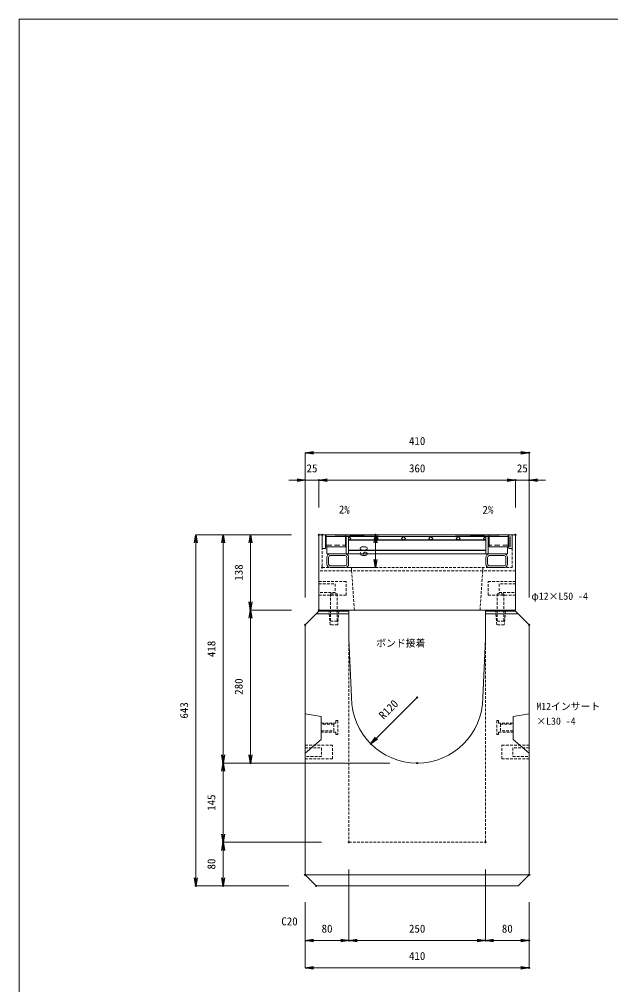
# Model space of a CAD drawing. Units: millimetres, scale not verified. Extents: x -1945 to 1945, y -1420 to 1420.
# Drawn here: x -1945 to -862, y -348 to 1420 of the extents above; entities that cross this region are included whole.
import ezdxf
from ezdxf.enums import TextEntityAlignment as Align

# ---------------------------------------------------------------- set-up
doc = ezdxf.new("R2010")
doc.units = ezdxf.units.MM
doc.header["$LTSCALE"] = 10
doc.header["$PDMODE"] = 32
doc.header["$PDSIZE"] = 2
doc.linetypes.add('USER1', pattern=[0.75, 0.5, -0.25])
doc.linetypes.add('USER2', pattern=[1.5, 1, -0.5])
doc.layers.add('0-0_0', color=7, linetype='Continuous')
doc.layers.add('0-2_DEFPOINTS', color=7, linetype='Continuous')
for name, color, linetype, lineweight in [('0-1_TITLE', 7, 'Continuous', 18), ('0-3_KIJUN', 7, 'USER1', 18), ('0-5_SUNPO', 3, 'Continuous', 18), ('0-6_10-GR', 5, 'Continuous', 18)]:
    doc.layers.add(name, color=color, linetype=linetype, lineweight=lineweight)
doc.styles.add('ＭＳ ゴシック', font='')
doc.styles.get('ＭＳ ゴシック').set_extended_font_data('MS Gothic')

# ---------------------------------------------------------------- blocks, each defined once
blk = doc.blocks.new('_OPEN')
at = {"layer": '0-0_0'}
blk.add_line((0, 0), (-1, 0), dxfattribs=at)
blk.add_lwpolyline([(-1, 0.1667), (0, 0), (-1, -0.1667)], dxfattribs=at)
blk = doc.blocks.new('D1')
at = {"layer": '0-2_DEFPOINTS'}
for p in [(603.34, 1333.08), (373.34, 1253.08), (543.34, 1253.08)]:
    blk.add_point(p, dxfattribs=at)
at = {"layer": '0-5_SUNPO'}
for p, q in [((553.34, 1333.08), (373.34, 1333.08)), ((373.34, 1318.08), (373.34, 1268.08)), ((493.34, 1253.08), (373.34, 1253.08))]:
    blk.add_line(p, q, dxfattribs=at)
at = {"layer": '0-5_SUNPO', "xscale": 15, "yscale": 15}
for p, rotation in [((373.34, 1333.08), 90), ((373.34, 1253.08), 270)]:
    blk.add_blockref('_OPEN', p, dxfattribs=dict(at, rotation=rotation))
at = {"layer": '0-5_SUNPO', "color": 7, "style": 'ＭＳ ゴシック'}
blk.add_text('80', height=14.66, rotation=90, dxfattribs=at).set_placement((363.34, 1283.08), align=Align.BOTTOM_LEFT)
blk = doc.blocks.new('D2')
at = {"layer": '0-2_DEFPOINTS'}
for p in [(548.33, 1896.08), (323.34, 1253.08), (543.34, 1253.08)]:
    blk.add_point(p, dxfattribs=at)
at = {"layer": '0-5_SUNPO'}
for p, q in [((498.33, 1896.08), (323.34, 1896.08)), ((323.34, 1881.08), (323.34, 1268.08)), ((493.34, 1253.08), (323.34, 1253.08))]:
    blk.add_line(p, q, dxfattribs=at)
at = {"layer": '0-5_SUNPO', "xscale": 15, "yscale": 15}
for p, rotation in [((323.34, 1896.08), 90), ((323.34, 1253.08), 270)]:
    blk.add_blockref('_OPEN', p, dxfattribs=dict(at, rotation=rotation))
at = {"layer": '0-5_SUNPO', "color": 7, "style": 'ＭＳ ゴシック'}
blk.add_text('643', height=14.66, rotation=90, dxfattribs=at).set_placement((313.34, 1559.58), align=Align.BOTTOM_LEFT)
blk = doc.blocks.new('D3')
at = {"layer": '0-2_DEFPOINTS'}
for p in [(603.34, 1333.08), (523.34, 1273.08), (603.34, 1153.08)]:
    blk.add_point(p, dxfattribs=at)
at = {"layer": '0-5_SUNPO'}
for p, q in [((603.34, 1283.08), (603.34, 1153.08)), ((523.34, 1223.08), (523.34, 1153.08)), ((538.34, 1153.08), (588.34, 1153.08))]:
    blk.add_line(p, q, dxfattribs=at)
at = {"layer": '0-5_SUNPO', "xscale": 15, "yscale": 15, "rotation": 180}
blk.add_blockref('_OPEN', (523.34, 1153.08), dxfattribs=at)
at = {"layer": '0-5_SUNPO', "xscale": 15, "yscale": 15}
blk.add_blockref('_OPEN', (603.34, 1153.08), dxfattribs=at)
at = {"layer": '0-5_SUNPO', "color": 7, "style": 'ＭＳ ゴシック'}
blk.add_text('80', height=14.66, dxfattribs=at).set_placement((553.34, 1163.08), align=Align.BOTTOM_LEFT)
blk = doc.blocks.new('D4')
at = {"layer": '0-2_DEFPOINTS'}
for p in [(603.34, 1333.08), (853.34, 1333.08), (853.34, 1153.08)]:
    blk.add_point(p, dxfattribs=at)
at = {"layer": '0-5_SUNPO'}
for p, q in [((603.34, 1283.08), (603.34, 1153.08)), ((853.34, 1283.08), (853.34, 1153.08)), ((618.34, 1153.08), (838.34, 1153.08))]:
    blk.add_line(p, q, dxfattribs=at)
at = {"layer": '0-5_SUNPO', "xscale": 15, "yscale": 15, "rotation": 180}
blk.add_blockref('_OPEN', (603.34, 1153.08), dxfattribs=at)
at = {"layer": '0-5_SUNPO', "xscale": 15, "yscale": 15}
blk.add_blockref('_OPEN', (853.34, 1153.08), dxfattribs=at)
at = {"layer": '0-5_SUNPO', "color": 7, "style": 'ＭＳ ゴシック'}
blk.add_text('250', height=14.66, dxfattribs=at).set_placement((713.34, 1163.08), align=Align.BOTTOM_LEFT)
blk = doc.blocks.new('D5')
at = {"layer": '0-2_DEFPOINTS'}
for p in [(853.34, 1333.08), (933.34, 1273.08), (933.34, 1153.08)]:
    blk.add_point(p, dxfattribs=at)
at = {"layer": '0-5_SUNPO'}
for p, q in [((853.34, 1283.08), (853.34, 1153.08)), ((933.34, 1223.08), (933.34, 1153.08)), ((868.34, 1153.08), (918.34, 1153.08))]:
    blk.add_line(p, q, dxfattribs=at)
at = {"layer": '0-5_SUNPO', "xscale": 15, "yscale": 15, "rotation": 180}
blk.add_blockref('_OPEN', (853.34, 1153.08), dxfattribs=at)
at = {"layer": '0-5_SUNPO', "xscale": 15, "yscale": 15}
blk.add_blockref('_OPEN', (933.34, 1153.08), dxfattribs=at)
at = {"layer": '0-5_SUNPO', "color": 7, "style": 'ＭＳ ゴシック'}
blk.add_text('80', height=14.66, dxfattribs=at).set_placement((883.34, 1163.08), align=Align.BOTTOM_LEFT)
blk = doc.blocks.new('D6')
at = {"layer": '0-2_DEFPOINTS'}
for p in [(523.34, 1273.08), (933.34, 1273.08), (933.34, 1103.08)]:
    blk.add_point(p, dxfattribs=at)
at = {"layer": '0-5_SUNPO'}
for p, q in [((523.34, 1223.08), (523.34, 1103.08)), ((933.34, 1223.08), (933.34, 1103.08)), ((538.34, 1103.08), (918.34, 1103.08))]:
    blk.add_line(p, q, dxfattribs=at)
at = {"layer": '0-5_SUNPO', "xscale": 15, "yscale": 15, "rotation": 180}
blk.add_blockref('_OPEN', (523.34, 1103.08), dxfattribs=at)
at = {"layer": '0-5_SUNPO', "xscale": 15, "yscale": 15}
blk.add_blockref('_OPEN', (933.34, 1103.08), dxfattribs=at)
at = {"layer": '0-5_SUNPO', "color": 7, "style": 'ＭＳ ゴシック'}
blk.add_text('410', height=14.66, dxfattribs=at).set_placement((713.34, 1113.08), align=Align.BOTTOM_LEFT)
blk = doc.blocks.new('D12')
at = {"layer": '0-2_DEFPOINTS'}
for p in [(908.34, 1996.08), (548.34, 1896.08), (908.34, 1896.08)]:
    blk.add_point(p, dxfattribs=at)
at = {"layer": '0-5_SUNPO'}
for p, q in [((548.34, 1946.08), (548.34, 1996.08)), ((563.34, 1996.08), (893.34, 1996.08)), ((908.34, 1946.08), (908.34, 1996.08))]:
    blk.add_line(p, q, dxfattribs=at)
at = {"layer": '0-5_SUNPO', "xscale": 15, "yscale": 15, "rotation": 180}
blk.add_blockref('_OPEN', (548.34, 1996.08), dxfattribs=at)
at = {"layer": '0-5_SUNPO', "xscale": 15, "yscale": 15}
blk.add_blockref('_OPEN', (908.34, 1996.08), dxfattribs=at)
at = {"layer": '0-5_SUNPO', "color": 7, "style": 'ＭＳ ゴシック'}
blk.add_text('360', height=14.66, dxfattribs=at).set_placement((713.34, 2006.08), align=Align.BOTTOM_LEFT)
blk = doc.blocks.new('D13')
at = {"layer": '0-2_DEFPOINTS'}
for p in [(548.34, 1996.08), (548.34, 1896.08), (523.34, 1731.08)]:
    blk.add_point(p, dxfattribs=at)
at = {"layer": '0-5_SUNPO'}
for p, q in [((508.34, 1996.08), (493.34, 1996.08)), ((523.34, 1781.08), (523.34, 1996.08)), ((523.34, 1996.08), (548.34, 1996.08)), ((548.34, 1946.08), (548.34, 1996.08)), ((563.34, 1996.08), (578.34, 1996.08))]:
    blk.add_line(p, q, dxfattribs=at)
at = {"layer": '0-5_SUNPO', "xscale": 15, "yscale": 15}
blk.add_blockref('_OPEN', (523.34, 1996.08), dxfattribs=at)
at = {"layer": '0-5_SUNPO', "xscale": 15, "yscale": 15, "rotation": 180}
blk.add_blockref('_OPEN', (548.34, 1996.08), dxfattribs=at)
at = {"layer": '0-5_SUNPO', "color": 7, "style": 'ＭＳ ゴシック'}
blk.add_text('25', height=14.66, dxfattribs=at).set_placement((525.84, 2006.08), align=Align.BOTTOM_LEFT)
blk = doc.blocks.new('D14')
at = {"layer": '0-2_DEFPOINTS'}
for p in [(933.34, 1996.08), (908.34, 1896.08), (933.34, 1731.08)]:
    blk.add_point(p, dxfattribs=at)
at = {"layer": '0-5_SUNPO'}
for p, q in [((893.34, 1996.08), (878.34, 1996.08)), ((908.34, 1946.08), (908.34, 1996.08)), ((908.34, 1996.08), (933.34, 1996.08)), ((933.34, 1781.08), (933.34, 1996.08)), ((948.34, 1996.08), (963.34, 1996.08))]:
    blk.add_line(p, q, dxfattribs=at)
at = {"layer": '0-5_SUNPO', "xscale": 15, "yscale": 15}
blk.add_blockref('_OPEN', (908.34, 1996.08), dxfattribs=at)
at = {"layer": '0-5_SUNPO', "xscale": 15, "yscale": 15, "rotation": 180}
blk.add_blockref('_OPEN', (933.34, 1996.08), dxfattribs=at)
at = {"layer": '0-5_SUNPO', "color": 7, "style": 'ＭＳ ゴシック'}
blk.add_text('25', height=14.66, dxfattribs=at).set_placement((910.84, 2006.08), align=Align.BOTTOM_LEFT)
blk = doc.blocks.new('D15')
at = {"layer": '0-2_DEFPOINTS'}
for p in [(933.34, 2046.08), (523.34, 1731.08), (933.34, 1731.08)]:
    blk.add_point(p, dxfattribs=at)
at = {"layer": '0-5_SUNPO'}
for p, q in [((523.34, 1781.08), (523.34, 2046.08)), ((538.34, 2046.08), (918.34, 2046.08)), ((933.34, 1781.08), (933.34, 2046.08))]:
    blk.add_line(p, q, dxfattribs=at)
at = {"layer": '0-5_SUNPO', "xscale": 15, "yscale": 15, "rotation": 180}
blk.add_blockref('_OPEN', (523.34, 2046.08), dxfattribs=at)
at = {"layer": '0-5_SUNPO', "xscale": 15, "yscale": 15}
blk.add_blockref('_OPEN', (933.34, 2046.08), dxfattribs=at)
at = {"layer": '0-5_SUNPO', "color": 7, "style": 'ＭＳ ゴシック'}
blk.add_text('410', height=14.66, dxfattribs=at).set_placement((713.34, 2056.08), align=Align.BOTTOM_LEFT)
blk = doc.blocks.new('D25')
at = {"layer": '0-2_DEFPOINTS'}
for p in [(548.34, 1896.08), (423.34, 1758.08), (548.34, 1758.08)]:
    blk.add_point(p, dxfattribs=at)
at = {"layer": '0-5_SUNPO'}
for p, q in [((498.34, 1896.08), (423.34, 1896.08)), ((423.34, 1881.08), (423.34, 1773.08)), ((498.34, 1758.08), (423.34, 1758.08))]:
    blk.add_line(p, q, dxfattribs=at)
at = {"layer": '0-5_SUNPO', "xscale": 15, "yscale": 15}
for p, rotation in [((423.34, 1896.08), 90), ((423.34, 1758.08), 270)]:
    blk.add_blockref('_OPEN', p, dxfattribs=dict(at, rotation=rotation))
at = {"layer": '0-5_SUNPO', "color": 7, "style": 'ＭＳ ゴシック'}
blk.add_text('138', height=14.66, rotation=90, dxfattribs=at).set_placement((413.34, 1812.08), align=Align.BOTTOM_LEFT)
blk = doc.blocks.new('D26')
at = {"layer": '0-2_DEFPOINTS'}
for p in [(548.34, 1758.08), (423.34, 1478.08), (728.34, 1478.08)]:
    blk.add_point(p, dxfattribs=at)
at = {"layer": '0-5_SUNPO'}
for p, q in [((498.34, 1758.08), (423.34, 1758.08)), ((423.34, 1743.08), (423.34, 1493.08)), ((678.34, 1478.08), (423.34, 1478.08))]:
    blk.add_line(p, q, dxfattribs=at)
at = {"layer": '0-5_SUNPO', "xscale": 15, "yscale": 15}
for p, rotation in [((423.34, 1758.08), 90), ((423.34, 1478.08), 270)]:
    blk.add_blockref('_OPEN', p, dxfattribs=dict(at, rotation=rotation))
at = {"layer": '0-5_SUNPO', "color": 7, "style": 'ＭＳ ゴシック'}
blk.add_text('280', height=14.66, rotation=90, dxfattribs=at).set_placement((413.34, 1603.08), align=Align.BOTTOM_LEFT)
blk = doc.blocks.new('D27')
at = {"layer": '0-2_DEFPOINTS'}
for p in [(548.34, 1896.08), (373.34, 1478.08), (728.34, 1478.08)]:
    blk.add_point(p, dxfattribs=at)
at = {"layer": '0-5_SUNPO'}
for p, q in [((498.34, 1896.08), (373.34, 1896.08)), ((373.34, 1881.08), (373.34, 1493.08)), ((678.34, 1478.08), (373.34, 1478.08))]:
    blk.add_line(p, q, dxfattribs=at)
at = {"layer": '0-5_SUNPO', "xscale": 15, "yscale": 15}
for p, rotation in [((373.34, 1896.08), 90), ((373.34, 1478.08), 270)]:
    blk.add_blockref('_OPEN', p, dxfattribs=dict(at, rotation=rotation))
at = {"layer": '0-5_SUNPO', "color": 7, "style": 'ＭＳ ゴシック'}
blk.add_text('418', height=14.66, rotation=90, dxfattribs=at).set_placement((363.34, 1672.08), align=Align.BOTTOM_LEFT)
blk = doc.blocks.new('D28')
at = {"layer": '0-2_DEFPOINTS'}
for p in [(728.34, 1478.08), (373.34, 1333.08), (603.34, 1333.08)]:
    blk.add_point(p, dxfattribs=at)
at = {"layer": '0-5_SUNPO'}
for p, q in [((678.34, 1478.08), (373.34, 1478.08)), ((373.34, 1463.08), (373.34, 1348.08)), ((553.34, 1333.08), (373.34, 1333.08))]:
    blk.add_line(p, q, dxfattribs=at)
at = {"layer": '0-5_SUNPO', "xscale": 15, "yscale": 15}
for p, rotation in [((373.34, 1478.08), 90), ((373.34, 1333.08), 270)]:
    blk.add_blockref('_OPEN', p, dxfattribs=dict(at, rotation=rotation))
at = {"layer": '0-5_SUNPO', "color": 7, "style": 'ＭＳ ゴシック'}
blk.add_text('145', height=14.66, rotation=90, dxfattribs=at).set_placement((363.34, 1390.58), align=Align.BOTTOM_LEFT)
blk = doc.blocks.new('D29')
at = {"layer": '0-2_DEFPOINTS'}
for p in [(728.34, 1598.08), (643.49, 1513.23)]:
    blk.add_point(p, dxfattribs=at)
at = {"layer": '0-5_SUNPO'}
blk.add_line((728.34, 1598.08), (654.09, 1523.84), dxfattribs=at)
at = {"layer": '0-5_SUNPO', "xscale": 15, "yscale": 15, "rotation": 225}
blk.add_blockref('_OPEN', (643.49, 1513.23), dxfattribs=at)
at = {"layer": '0-5_SUNPO', "color": 7, "style": 'ＭＳ ゴシック'}
blk.add_text('R120', height=14.66, rotation=45, dxfattribs=at).set_placement((670, 1553.89), align=Align.BOTTOM_LEFT)
blk = doc.blocks.new('M16_insert_dan')
at = {"layer": '0-3_KIJUN', "color": 3}
for points in [[(0, -12.5), (-50, -12.5), (-50, 12.5), (0, 12.5)], [(0, 8), (-30, 8), (-30, -8), (0, -8)]]:
    blk.add_lwpolyline(points, close=True, dxfattribs=at)
blk = doc.blocks.new('D32')
at = {"layer": '0-2_DEFPOINTS'}
for p in [(554.34, 1896.08), (651.97, 1896.08), (554.34, 1836.08)]:
    blk.add_point(p, dxfattribs=at)
at = {"layer": '0-5_SUNPO'}
for p, q in [((604.34, 1896.08), (651.97, 1896.08)), ((651.97, 1851.08), (651.97, 1881.08)), ((604.34, 1836.08), (651.97, 1836.08))]:
    blk.add_line(p, q, dxfattribs=at)
at = {"layer": '0-5_SUNPO', "xscale": 15, "yscale": 15}
for p, rotation in [((651.97, 1896.08), 90), ((651.97, 1836.08), 270)]:
    blk.add_blockref('_OPEN', p, dxfattribs=dict(at, rotation=rotation))
at = {"layer": '0-5_SUNPO', "color": 7, "style": 'ＭＳ ゴシック'}
blk.add_text('60', height=14.66, rotation=90, dxfattribs=at).set_placement((641.97, 1856.08), align=Align.BOTTOM_LEFT)
blk = doc.blocks.new('A$C1FA84604')
at = {"layer": '0-6_10-GR'}
for p, q in [((0, 60), (0, 35)), ((0, 60), (6, 60)), ((6, 60), (6, 35)), ((6, 57), (8.5, 57)), ((7.5, 59.85), (42.5, 59.85)), ((8.5, 57), (339.5, 57)), ((42.5, 59.85), (42.5, 38.15)), ((44, 57), (44, 25)), ((49, 57), (48.5, 56.5)), ((48.5, 57), (48.5, 25)), ((52.54, 53.46), (49, 57)), ((49, 49.93), (52.54, 53.46)), ((149, 57), (145.46, 53.46)), ((145.46, 53.46), (149, 49.93)), ((152.54, 53.46), (149, 57)), ((149, 49.93), (152.54, 53.46)), ((199, 57), (195.46, 53.46)), ((195.46, 53.46), (199, 49.93)), ((202.54, 53.46), (199, 57)), ((199, 49.93), (202.54, 53.46)), ((299, 57), (295.46, 53.46)), ((295.46, 53.46), (299, 49.93)), ((299.5, 56.5), (299, 57)), ((299.5, 57), (299.5, 25)), ((304, 57), (304, 25)), ((342, 57), (339.5, 57)), ((340.5, 59.85), (340.5, 38.15)), ((348, 60), (342, 60)), ((342, 60), (342, 35)), ((344, 57), (344, 38)), ((6, 38), (8.5, 38)), ((8.5, 38.15), (8.5, 25)), ((48.5, 51), (299.5, 51)), ((48.5, 50.43), (49, 49.93)), ((48.5, 50), (299.5, 50)), ((299, 49.93), (299.5, 50.43)), ((340.5, 38.15), (305.5, 38.15)), ((342, 38), (339.5, 38)), ((339.5, 38), (339.5, 25)), ((0, 35), (6, 35)), ((8.5, 25), (339.5, 25)), ((8.5, 18.6), (8.5, 6.4)), ((11.7, 18.6), (11.7, 6.4)), ((42.1, 25), (14.9, 25)), ((42.1, 21.8), (14.9, 21.8)), ((45.3, 6.4), (45.3, 18.6)), ((48.5, 32), (299.5, 32)), ((48.5, 31), (299.5, 31)), ((48.5, 6.4), (48.5, 18.6)), ((299.5, 6.4), (299.5, 18.6)), ((302.7, 6.4), (302.7, 18.6)), ((305.9, 25), (333.1, 25)), ((305.9, 21.8), (333.1, 21.8)), ((336.3, 18.6), (336.3, 6.4)), ((339.5, 18.6), (339.5, 6.4)), ((14.9, 3.2), (42.1, 3.2)), ((14.9, 0), (42.1, 0)), ((333.1, 3.2), (305.9, 3.2)), ((333.1, 0), (305.9, 0))]:
    blk.add_line(p, q, dxfattribs=at)
at = {"layer": '0-6_10-GR', "linetype": 'USER2'}
for p, q in [((6, 55.5), (7.5, 55.5)), ((7.5, 57.05), (42.5, 57.05)), ((42.5, 55.5), (44, 55.5)), ((305.5, 55.5), (304, 55.5)), ((340.5, 57.05), (305.5, 57.05)), ((342, 55.5), (340.5, 55.5)), ((6, 42.5), (7.5, 42.5)), ((7.5, 40.95), (42.5, 40.95)), ((42.5, 42.5), (44, 42.5)), ((305.5, 42.5), (304, 42.5)), ((340.5, 40.95), (305.5, 40.95)), ((342, 42.5), (340.5, 42.5))]:
    blk.add_line(p, q, dxfattribs=at)
at = {"layer": '0-6_10-GR'}
for points in [[(7.5, 59.85), (7.5, 38.15), (42.5, 38.15)], [(340.5, 59.85), (305.5, 59.85), (305.5, 38.15)], [(348, 60), (348, 35), (342, 35)]]:
    blk.add_lwpolyline(points, dxfattribs=at)
for points in [[(102.54, 53.46), (99, 57), (95.46, 53.46), (99, 49.93)], [(252.54, 53.46), (249, 57), (245.46, 53.46), (249, 49.93)]]:
    blk.add_lwpolyline(points, close=True, dxfattribs=at)
for centre, radius, start, end in [((14.9, 18.6), 6.4, 90, 180), ((14.9, 18.6), 3.2, 90, 180), ((42.1, 18.6), 6.4, 0, 90), ((42.1, 18.6), 3.2, 0, 90), ((305.9, 18.6), 6.4, 90, 180), ((305.9, 18.6), 3.2, 90, 180), ((333.1, 18.6), 6.4, 0, 90), ((333.1, 18.6), 3.2, 0, 90), ((14.9, 6.4), 6.4, 180, 270), ((14.9, 6.4), 3.2, 180, 270), ((42.1, 6.4), 3.2, 270, 0), ((42.1, 6.4), 6.4, 270, 0), ((305.9, 6.4), 6.4, 180, 270), ((305.9, 6.4), 3.2, 180, 270), ((333.1, 6.4), 3.2, 270, 0), ((333.1, 6.4), 6.4, 270, 0)]:
    blk.add_arc(centre, radius, start, end, dxfattribs=at)

msp = doc.modelspace()

# ---------------------------------------------------------------- linework, layer by layer
at = {"layer": '0-1_TITLE', "color": 2}
msp.add_lwpolyline([(-1945, -1420), (1945, -1420), (1945, 1420), (-1945, 1420)], close=True, dxfattribs=at)
msp.add_lwpolyline([(-1945, -1420), (1945, -1420), (1945, 1420), (-1945, 1420)], close=True, dxfattribs=at)
at = {"layer": '0-3_KIJUN'}
msp.add_line((-1396.66, 476.08), (-1390.66, 476.08), dxfattribs=at)
at = {"layer": '0-3_KIJUN', "linetype": 'Continuous'}
for p, q in [((-1401.66, 331.08), (-1341.66, 331.08)), ((-1031.66, 331.08), (-1091.66, 331.08)), ((-1421.66, -146.92), (-1011.66, -146.92))]:
    msp.add_line(p, q, dxfattribs=at)
for points in [[(-1036.66, 338.08), (-1396.66, 338.08), (-1396.66, 476.08), (-1036.66, 476.08)], [(-1392.16, 143.08), (-1421.66, 148.08), (-1421.66, 76.08), (-1392.16, 101.08)], [(-1041.16, 143.08), (-1011.66, 148.08), (-1011.66, 76.08), (-1041.16, 101.08)]]:
    msp.add_lwpolyline(points, close=True, dxfattribs=at)
at = {"layer": '0-3_KIJUN'}
for points in [[(-1396.66, 476.08), (-1390.66, 476.08), (-1390.66, 416.08), (-1042.66, 416.08), (-1042.66, 476.08), (-1036.66, 476.08), (-1036.66, 410.08), (-1396.66, 410.08)], [(-1375.16, 368.08), (-1363.16, 368.08), (-1363.16, 318.08), (-1375.16, 318.08)], [(-1070.16, 368.08), (-1058.16, 368.08), (-1058.16, 318.08), (-1070.16, 318.08)], [(-1378.16, 336.08), (-1360.16, 336.08), (-1362.16, 311.08), (-1376.16, 311.08)], [(-1073.16, 336.08), (-1055.16, 336.08), (-1057.16, 311.08), (-1071.16, 311.08)], [(-1392.16, 114.86), (-1392.16, 131.31), (-1365.66, 131.31), (-1365.66, 135.83), (-1362.16, 135.83), (-1362.16, 110.33), (-1365.66, 110.33), (-1365.66, 114.86)], [(-1392.16, 129.08), (-1392.16, 117.08), (-1369.16, 117.08), (-1369.16, 129.08)], [(-1041.16, 114.86), (-1041.16, 131.31), (-1067.66, 131.31), (-1067.66, 135.83), (-1071.16, 135.83), (-1071.16, 110.33), (-1067.66, 110.33), (-1067.66, 114.86)], [(-1041.16, 129.08), (-1041.16, 117.08), (-1064.16, 117.08), (-1064.16, 129.08)]]:
    msp.add_lwpolyline(points, close=True, dxfattribs=at)
at = {"layer": '0-3_KIJUN', "linetype": 'Continuous'}
for points in [[(-1039.66, 476.08), (-1173.16, 473.08), (-1260.16, 473.08), (-1393.66, 476.08)], [(-1091.66, 336.08), (-1036.66, 336.08), (-1011.66, 311.08), (-1011.66, -146.92), (-1031.66, -166.92), (-1401.66, -166.92), (-1421.66, -146.92), (-1421.66, 311.08), (-1396.66, 336.08), (-1341.66, 336.08), (-1341.66, 286.08), (-1336.66, 178.08)], [(-1096.66, 178.08), (-1091.66, 286.08), (-1091.66, 336.08)]]:
    msp.add_lwpolyline(points, dxfattribs=at)
at = {"layer": '0-3_KIJUN'}
for points in [[(-1096.66, 416.08), (-1096.66, 410.08), (-1101.66, 338.08), (-1331.66, 338.08), (-1336.66, 410.08), (-1336.66, 416.08)], [(-1341.66, 336.08), (-1341.66, -86.92), (-1091.66, -86.92), (-1091.66, 336.08)]]:
    msp.add_lwpolyline(points, dxfattribs=at)
at = {"layer": '0-3_KIJUN', "linetype": 'Continuous'}
msp.add_arc((-1216.66, 178.08), 120, 180, 0, dxfattribs=at)

# ---------------------------------------------------------------- block references
at = {"layer": '0-3_KIJUN', "xscale": -1}
for p in [(-1396.66, 378.08), (-1421.66, 78.08)]:
    msp.add_blockref('M16_insert_dan', p, dxfattribs=at)
at = {"layer": '0-3_KIJUN'}
for p in [(-1036.66, 378.08), (-1011.66, 78.08)]:
    msp.add_blockref('M16_insert_dan', p, dxfattribs=at)
at = {"layer": '0-5_SUNPO'}
for name in ['D15', 'D13', 'D12', 'D14', 'D2', 'D27', 'D25', 'D32', 'D26', 'D29', 'D28', 'D1', 'D3', 'D4', 'D5', 'D6']:
    msp.add_blockref(name, (-1945, -1420), dxfattribs=at)
at = {"layer": '0-6_10-GR'}
msp.add_blockref('A$C1FA84604', (-1390.66, 416.08), dxfattribs=at)

# ---------------------------------------------------------------- texts
at = {"layer": '0-5_SUNPO', "color": 7, "style": 'ＭＳ ゴシック'}
for rotation, p in [(358, (-1360.5, 510.76)), (2, (-1096.76, 509.93))]:
    msp.add_text('2%', height=14.66, rotation=rotation, dxfattribs=at).set_placement(p, align=Align.BOTTOM_LEFT)
for s, height, p in [('φ12×L50 -4', 13.2, (-1007.65, 353.08)), ('ボンド接着', 13.2, (-1291.66, 267.08)), ('M12インサート', 13.2, (-998.56, 151.26)), ('×L30 -4', 13.2, (-998.56, 124.26)), ('C20', 14.66, (-1465.36, -243.57))]:
    msp.add_text(s, height=height, dxfattribs=at).set_placement(p, align=Align.BOTTOM_LEFT)

doc.saveas('drawing.dxf')
